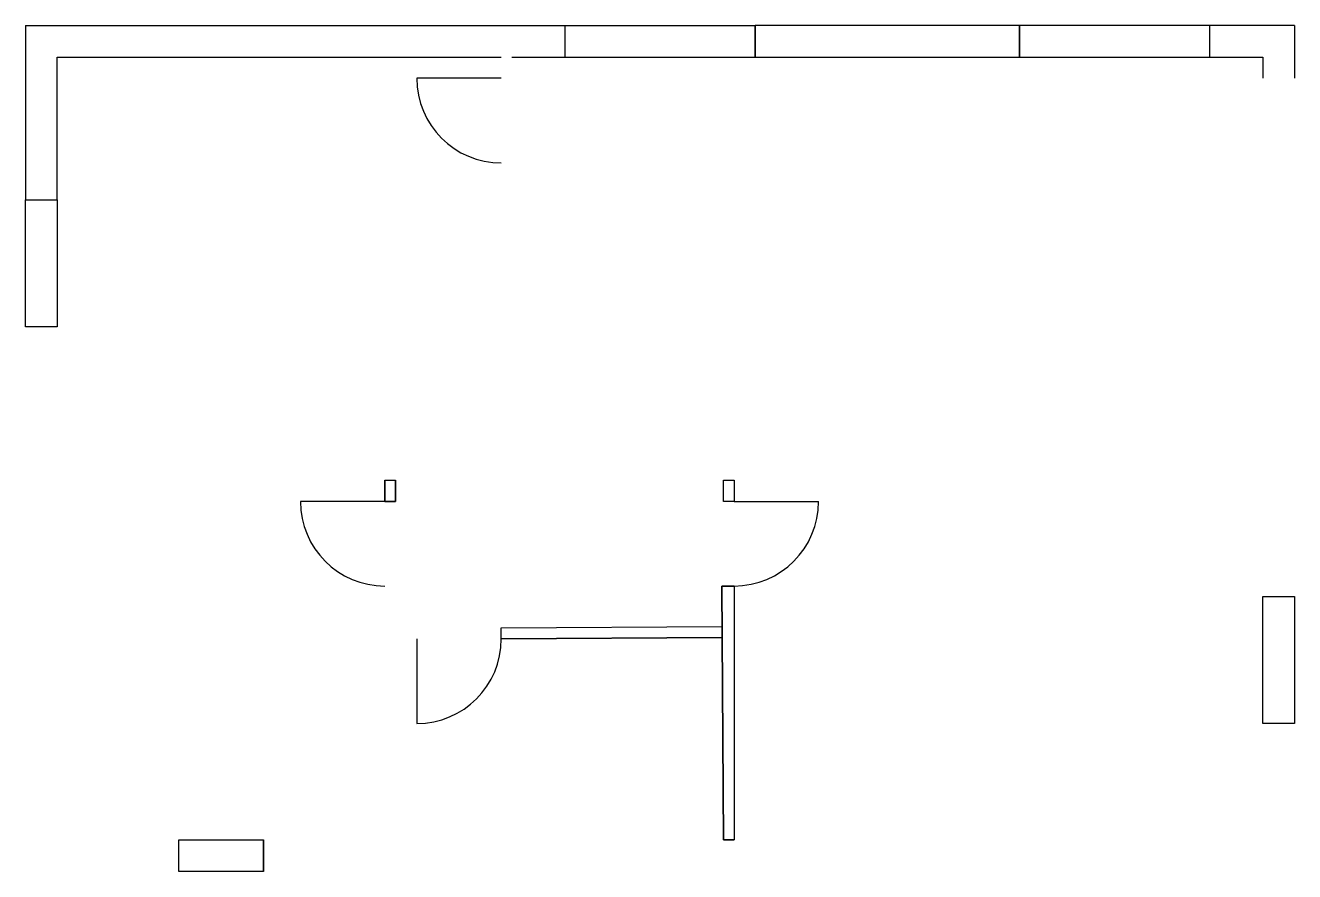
# Model space of a CAD drawing. Header units: millimetres. Extents: x 2251 to 3451, y 1450 to 2250.
import ezdxf

# ---------------------------------------------------------------- set-up
doc = ezdxf.new("R2010")
doc.units = ezdxf.units.MM
for name, color, linetype in [('finestre', 5, 'Continuous'), ('muri esterni', 2, 'Continuous'), ('pareti int.', 7, 'Continuous'), ('porte', 1, 'Continuous')]:
    doc.layers.add(name, color=color, linetype=linetype)

msp = doc.modelspace()

# ---------------------------------------------------------------- linework, layer by layer
at = {"layer": 'finestre'}
for points in [[(2760.8, 2249.6), (2760.8, 2219.6), (2940.8, 2219.6), (2940.8, 2249.6)], [(2760.8, 2249.6), (2940.8, 2249.6)], [(3190.8, 2249.6), (3190.8, 2219.6), (3370.8, 2219.6), (3370.8, 2249.6), (3190.8, 2249.6)], [(2250.8, 2084.6), (2280.8, 2084.6), (2280.8, 1964.6), (2250.8, 1964.6), (2250.8, 2084.6)], [(3420.8, 1709.6), (3450.8, 1709.6), (3450.8, 1589.6), (3420.8, 1589.6), (3420.8, 1709.6)], [(2395.8, 1479.6), (2475.8, 1479.6), (2475.8, 1449.6), (2395.8, 1449.6), (2395.8, 1479.6)]]:
    msp.add_lwpolyline(points, dxfattribs=at)
at = {"layer": 'muri esterni'}
for p, q in [((2250.8, 2249.6), (2250.8, 2084.6)), ((2250.8, 2249.6), (2760.8, 2249.6)), ((2760.8, 2249.6), (2760.8, 2219.6)), ((2940.8, 2219.6), (2940.8, 2249.6)), ((3190.8, 2249.6), (3190.8, 2219.6)), ((3450.8, 2249.6), (3370.8, 2249.6)), ((3370.8, 2219.6), (3370.8, 2249.6)), ((3450.8, 2249.6), (3450.8, 2199.6)), ((2280.8, 2084.6), (2280.8, 2219.6)), ((2280.8, 2219.6), (2280.8, 2219.6)), ((2280.8, 2219.6), (2700.8, 2219.6)), ((2710.8, 2219.6), (2760.8, 2219.6)), ((2940.8, 2219.6), (3190.8, 2219.6)), ((3370.8, 2219.6), (3420.8, 2219.6)), ((3420.8, 2219.6), (3420.8, 2199.6)), ((2250.8, 2084.6), (2280.8, 2084.6)), ((2395.8, 1449.6), (2395.8, 1479.6)), ((2475.8, 1449.6), (2475.8, 1479.6))]:
    msp.add_line(p, q, dxfattribs=at)
msp.add_lwpolyline([(3190.8, 2249.6), (2940.8, 2249.6), (2940.8, 2219.6), (3190.8, 2219.6), (3190.8, 2249.6), (2940.8, 2249.6), (2940.8, 2219.6)], dxfattribs=at)
at = {"layer": 'pareti int.'}
for p, q in [((2590.8, 1819.6), (2600.8, 1819.6)), ((2590.8, 1819.6), (2600.8, 1819.6)), ((2910.8, 1819.6), (2920.8, 1819.6)), ((2920.8, 1719.6), (2909.4, 1719.6)), ((2909.4, 1719.6), (2910.8, 1479.6)), ((2920.8, 1719.6), (2920.8, 1479.6)), ((2700.8, 1680), (2909.7, 1681.2)), ((2700.8, 1669.6), (2700.8, 1680)), ((2700.8, 1669.6), (2909.7, 1670.8)), ((2910.8, 1479.6), (2920.8, 1479.6))]:
    msp.add_line(p, q, dxfattribs=at)
for points in [[(2590.8, 1819.6), (2590.8, 1799.6), (2600.8, 1799.6), (2600.8, 1819.6)], [(2590.8, 1799.6), (2590.8, 1819.6), (2600.8, 1819.6), (2600.8, 1799.6)], [(2590.8, 1819.6), (2600.8, 1819.6), (2600.8, 1799.6), (2590.8, 1799.6), (2590.8, 1819.6)], [(2590.8, 1819.6), (2600.8, 1819.6), (2600.8, 1799.6), (2590.8, 1799.6), (2590.8, 1819.6)], [(2920.8, 1819.6), (2920.8, 1799.6), (2910.8, 1799.6), (2910.8, 1799.6), (2910.8, 1819.6)], [(2910.8, 1799.6), (2910.8, 1819.6), (2920.8, 1819.6), (2920.8, 1799.6), (2920.8, 1799.6)], [(2909.4, 1719.6), (2920.8, 1719.6), (2920.8, 1479.6), (2910.8, 1479.5)]]:
    msp.add_lwpolyline(points, dxfattribs=at)
for points in [[(2920.8, 1799.6), (2910.8, 1799.6), (2910.8, 1819.6), (2920.8, 1819.6)], [(2909.4, 1719.6), (2920.8, 1719.6), (2920.8, 1479.6), (2910.8, 1479.5)], [(2700.8, 1669.6), (2700.8, 1680), (2909.7, 1681.2), (2909.7, 1670.8)]]:
    msp.add_lwpolyline(points, close=True, dxfattribs=at)
at = {"layer": 'porte'}
for points in [[(2700.8, 2199.6), (2620.8, 2199.6)], [(2590.8, 1799.6), (2510.8, 1799.6)], [(2920.8, 1799.6), (3000.8, 1799.6)], [(2620.8, 1669.6), (2620.8, 1589.6)]]:
    msp.add_lwpolyline(points, dxfattribs=at)
for centre, start, end in [((2700.8, 2199.6), 180, 270), ((2590.8, 1799.6), 180, 270), ((2920.8, 1799.6), 270, 0), ((2620.8, 1669.6), 270, 0)]:
    msp.add_arc(centre, 80, start, end, dxfattribs=at)

doc.saveas('drawing.dxf')
